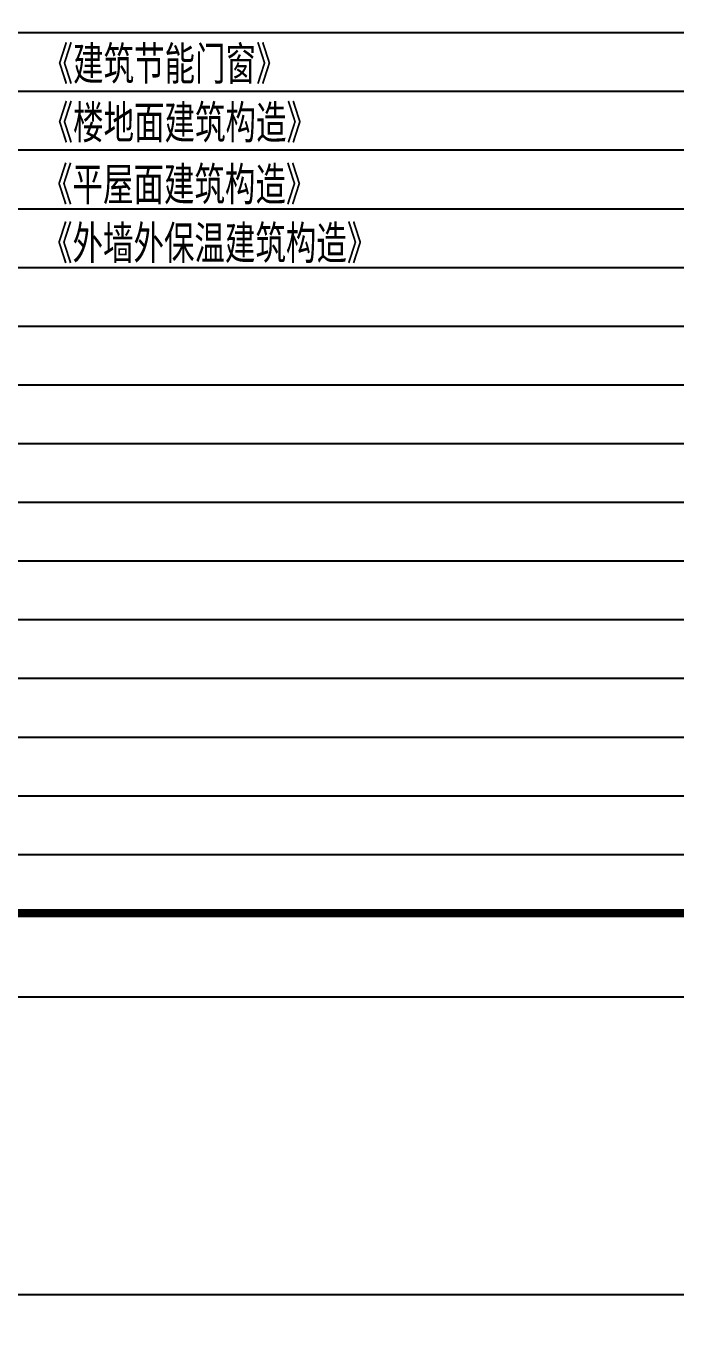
# Model space of a CAD drawing. Extents: x 5396719 to 5510122, y -514120 to -238224.
# Drawn here: x 5478143 to 5485888, y -363812 to -348208 of the extents above; entities that cross this region are included whole.
import ezdxf

# ---------------------------------------------------------------- set-up
doc = ezdxf.new("R2010")
doc.units = 0
doc.header["$LTSCALE"] = 1000
doc.header["$MEASUREMENT"] = 0
doc.layers.get('0').update_dxf_attribs({"linetype": 'CONTINUOUS'})
doc.layers.add('PUB_TITLE', color=4, linetype='CONTINUOUS')
doc.layers.add('图层线', color=8, linetype='CONTINUOUS')
doc.styles.add('HZ1', font='txt.shx', dxfattribs={"bigfont": 'hzdx.shx'})

msp = doc.modelspace()

# ---------------------------------------------------------------- linework, layer by layer
at = {"layer": 'PUB_TITLE'}
for points in [[(5424084, -359783.9), (5508184, -359783.9), (5508184, -300383.9), (5424084, -300383.9)], [(5424084, -422737.3), (5508184, -422737.3), (5508184, -363337.3), (5424084, -363337.3)]]:
    msp.add_lwpolyline(points, close=True, dxfattribs=at)
at = {"layer": 'PUB_TITLE', "const_width": 100}
msp.add_lwpolyline([(5426584, -358783.9), (5507184, -358783.9), (5507184, -301383.9), (5426584, -301383.9)], close=True, dxfattribs=at)
at = {"layer": '图层线'}
for p, q in [((5426584, -348283.9), (5507184, -348283.9)), ((5426584, -348983.9), (5507184, -348983.9)), ((5426584, -349683.9), (5507184, -349683.9)), ((5426584, -350383.9), (5507184, -350383.9)), ((5426584, -351083.9), (5507184, -351083.9)), ((5426584, -351783.9), (5507184, -351783.9)), ((5426584, -352483.9), (5507184, -352483.9)), ((5426584, -353183.9), (5489184, -353183.9)), ((5426584, -353883.9), (5489184, -353883.9)), ((5426584, -354583.9), (5489184, -354583.9)), ((5426584, -355283.9), (5489184, -355283.9)), ((5426584, -355983.9), (5489184, -355983.9)), ((5426584, -356683.9), (5489184, -356683.9)), ((5426584, -357383.9), (5489184, -357383.9)), ((5426584, -358083.9), (5489184, -358083.9))]:
    msp.add_line(p, q, dxfattribs=at)

# ---------------------------------------------------------------- texts
at = {"color": 4, "style": 'HZ1', "width": 0.85}
for s, p in [('《建筑节能门窗》', (5478339, -348894.6, -5955.2)), ('《楼地面建筑构造》', (5478339, -349594.6, -5955.2)), ('《平屋面建筑构造》', (5478332.2, -350331.8, -5955.2)), ('《外墙外保温建筑构造》', (5478332.2, -351031.8, -5955.2))]:
    msp.add_text(s, height=450, dxfattribs=at).set_placement(p)

doc.saveas('drawing.dxf')
